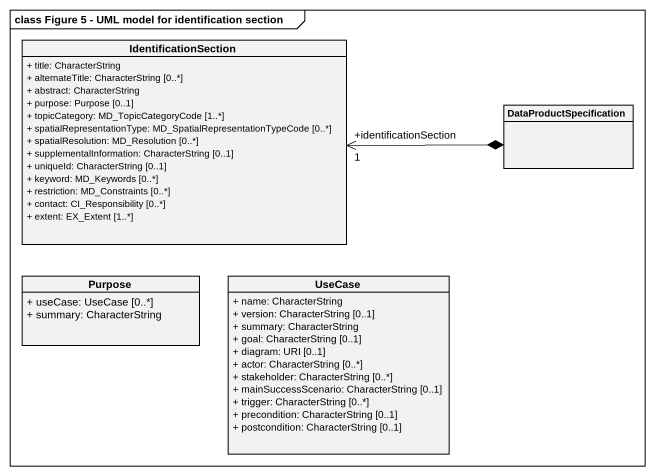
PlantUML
@startuml
mainframe class Figure 5 - UML model for identification section
hide circle
hide empty members
skinparam classAttributeIconSize 0
class IdentificationSection {
  + title: CharacterString
  + alternateTitle: CharacterString [0..*]
  + abstract: CharacterString
  + purpose: Purpose [0..1]
  + topicCategory: MD_TopicCategoryCode [1..*]
  + spatialRepresentationType: MD_SpatialRepresentationTypeCode [0..*]
  + spatialResolution: MD_Resolution [0..*]
  + supplementalInformation: CharacterString [0..1]
  + uniqueId: CharacterString [0..1]
  + keyword: MD_Keywords [0..*]
  + restriction: MD_Constraints [0..*]
  + contact: CI_Responsibility [0..*]
  + extent: EX_Extent [1..*]
}
class DataProductSpecification
class Purpose {
  + useCase: UseCase [0..*]
  + summary: CharacterString
}
class "UseCase" as UseCase_ {
  + name: CharacterString
  + version: CharacterString [0..1]
  + summary: CharacterString
  + goal: CharacterString [0..1]
  + diagram: URI [0..1]
  + actor: CharacterString [0..*]
  + stakeholder: CharacterString [0..*]
  + mainSuccessScenario: CharacterString [0..1]
  + trigger: CharacterString [0..*]
  + precondition: CharacterString [0..1]
  + postcondition: CharacterString [0..1]
}
DataProductSpecification *-left-> "+identificationSection\n1" IdentificationSection
@enduml
